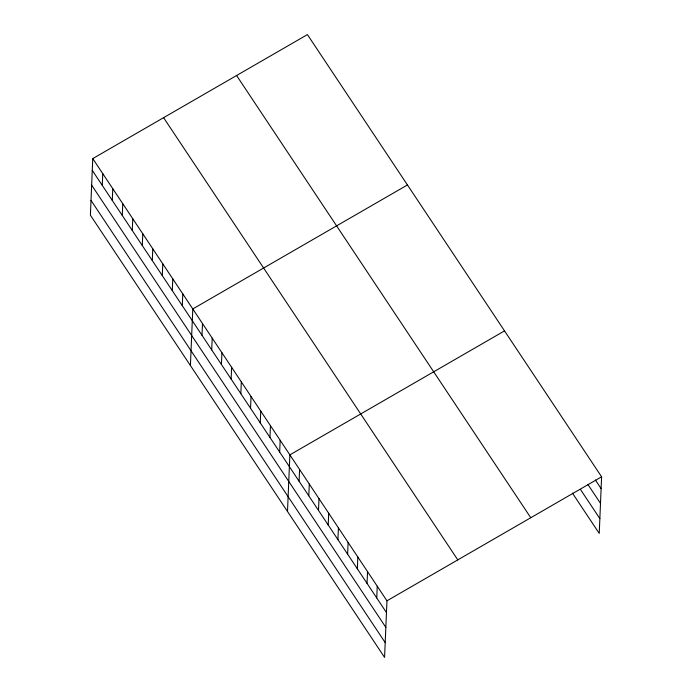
<?xml version="1.0" encoding="UTF-8"?>
<svg xmlns="http://www.w3.org/2000/svg" width="692" height="692" viewBox="0 0 692 692"><rect width="100%" height="100%" fill="white"/><g stroke="black" fill="none" stroke-linecap="round" stroke-linejoin="round"><path stroke-width="1.04" d="M92.763 158.589L90.392 215.186L384.579 657.4L386.958 600.803L92.763 158.589L307.421 34.6L601.607 476.814L599.237 533.411L572.396 493.067M102.269 185.387L102.762 173.623M112.277 200.429L112.77 188.656M122.276 215.463L122.769 203.69M132.276 230.497L132.769 218.724M142.284 245.53L142.777 233.758M152.283 260.564L152.776 248.8M162.291 275.606L162.784 263.834M172.291 290.64L172.784 278.867M182.29 305.674L182.783 293.901M190.412 365.54L192.791 308.935L407.441 184.954M202.003 335.3L202.496 323.536M211.709 349.892L212.202 338.128M221.423 364.485L221.916 352.721M231.128 379.078L231.621 367.314M240.833 393.67L241.326 381.906M250.547 408.271L251.04 396.499M260.253 422.864L260.746 411.091M269.958 437.456L270.451 425.684M279.672 452.049L280.165 440.276M287.5 511.466L289.87 454.869L504.529 330.888M299.082 481.234L299.584 469.461M308.796 495.827L309.289 484.054M318.502 510.419L318.995 498.647M328.216 525.012L328.709 513.239M337.921 539.604L338.414 527.832M347.626 554.197L348.119 542.433M357.34 568.789L357.833 557.025M367.045 583.382L367.538 571.618M376.751 597.974L377.244 586.211M386.958 600.803L601.607 476.814M595.405 480.006L601.114 488.587M587.932 484.495L600.5 503.378M580.441 489.434L599.86 518.619M236.577 75.514L530.773 517.728M163.597 117.666L457.793 559.889M92.27 170.353L386.465 612.576M91.647 185.145L385.842 627.367M91.007 200.386L385.202 642.608"/></g></svg>
